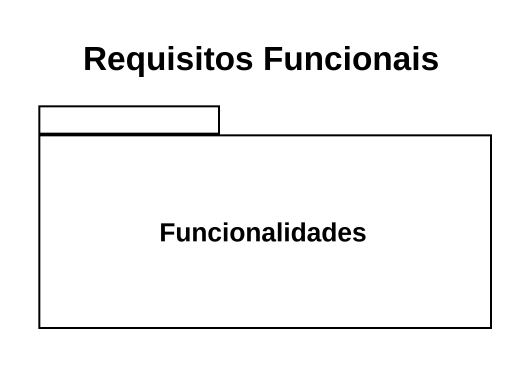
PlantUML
@startuml
title Requisitos Funcionais
package Funcionalidades {
}
@enduml
